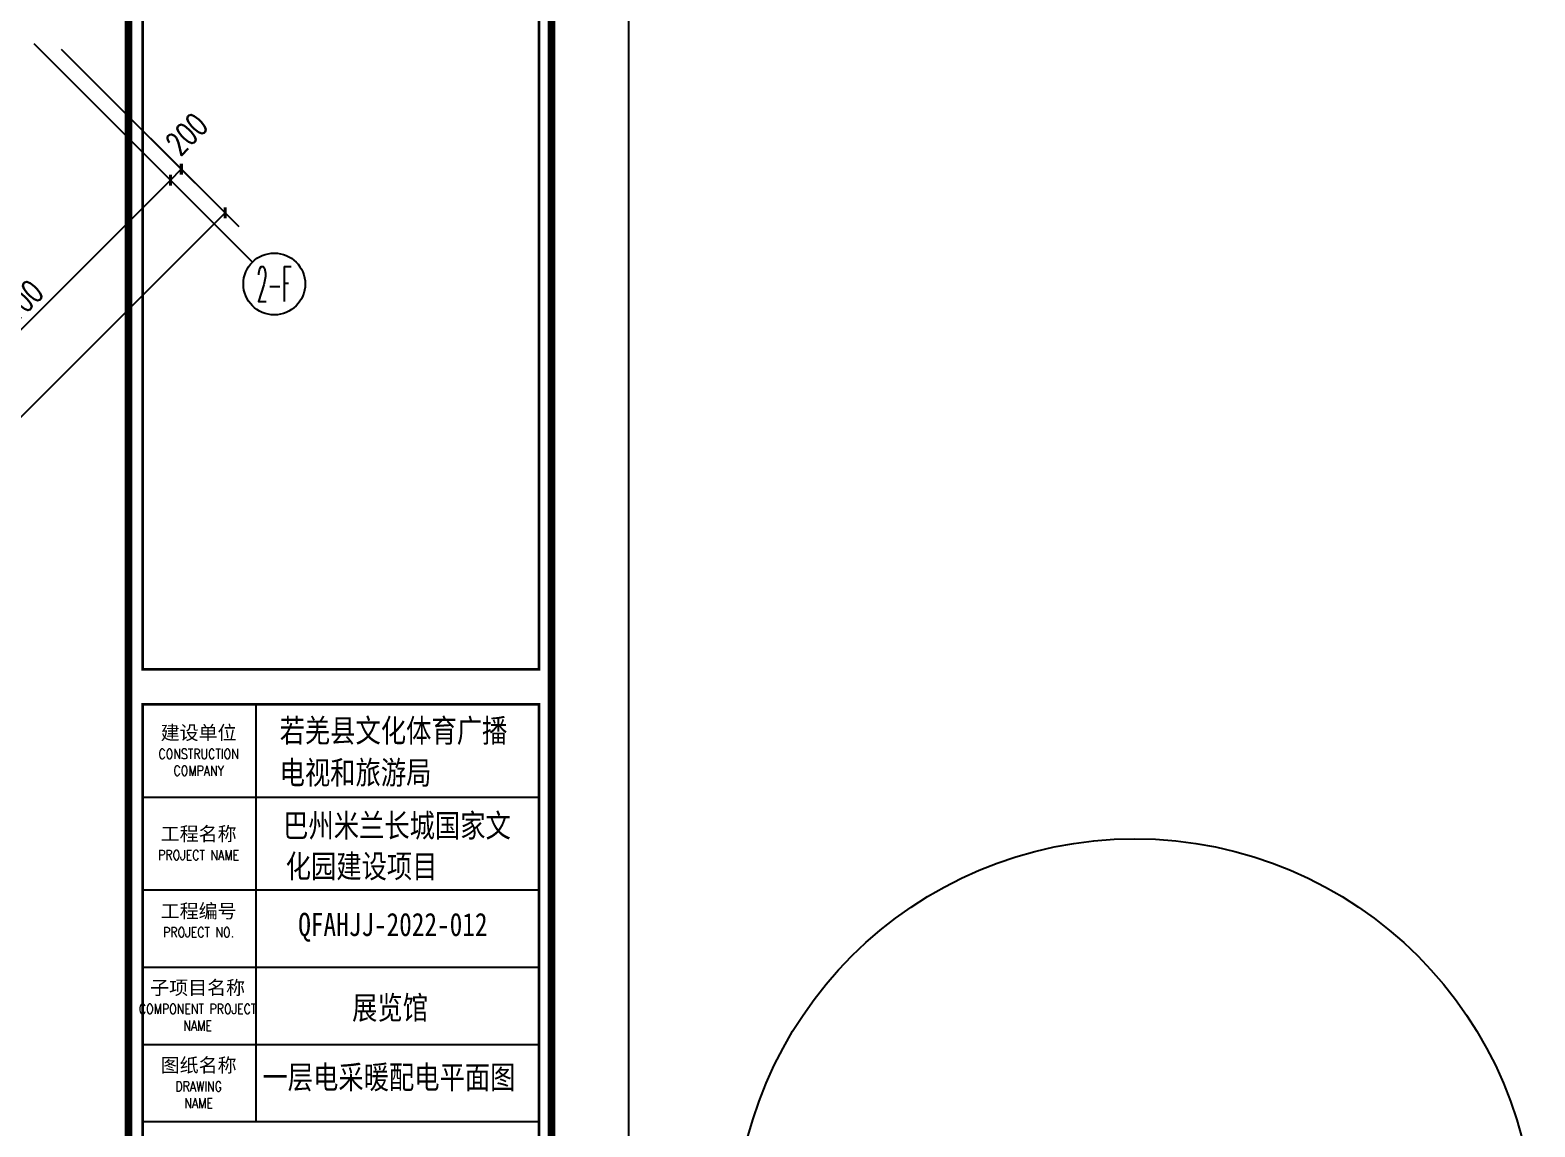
# Model space of a CAD drawing. Extents: x 815029915 to 815825525, y 579155098 to 579748855.
# Drawn here: x 815399794 to 815419261, y 579433252 to 579447448 of the extents above; entities that cross this region are included whole.
import ezdxf
from ezdxf.enums import TextEntityAlignment as Align

# ---------------------------------------------------------------- set-up
doc = ezdxf.new("R2010")
doc.units = 0
doc.header["$LTSCALE"] = 100
doc.header["$MEASUREMENT"] = 0
for name, color, linetype in [('AXIS', 3, 'Continuous'), ('AXIS_TEXT', 7, 'Continuous'), ('PUB_TITLE', 4, 'Continuous'), ('TK', 7, 'Continuous'), ('ZG-图框层', 4, 'Continuous'), ('zm', 1, 'Continuous')]:
    doc.layers.add(name, color=color, linetype=linetype)
doc.styles.add('-宋体', font='', dxfattribs={"width": 0.8})
doc.styles.add('_TCH_AXIS', font='COMPLEX', dxfattribs={"bigfont": 'GBCBIG'})
doc.styles.add('_TCH_DIM_T3', font='SIMPLEX', dxfattribs={"width": 0.705882, "bigfont": 'GBCBIG'})
doc.styles.add('COMPLEX', font='COMPLEX')
doc.styles.add('STYLE2', font='')
doc.styles.add('图签各称', font='')
doc.styles.add('基本字体', font='simplex.shx', dxfattribs={"height": 180, "bigfont": 'hztxt.shx'})
doc.styles.get('-宋体').set_extended_font_data('SimSun')
doc.styles.get('STYLE2').set_extended_font_data('SimHei')
doc.styles.get('图签各称').set_extended_font_data('SimSun')
doc.dimstyles.new('_TCH_ARCH-100', dxfattribs={"dimscale": 100, "dimtxt": 2.975, "dimasz": 1, "dimexe": 2.5, "dimexo": 3, "dimgap": 1, "dimtad": 1, "dimdec": 0, "dimzin": 0, "dimdsep": 46, "dimtxsty": '_TCH_DIM_T3', "dimblk": 'ARCHTICK', "dimcen": 0.09, "dimclrt": 7, "dimazin": 2, "dimtfac": 1, "dimtdec": 0, "dimtix": 1, "dimtmove": 2, "dimatfit": 3, "dimfxl": 0, "dimtolj": 1, "dimtzin": 0, "dimarcsym": 0})

# ---------------------------------------------------------------- blocks, each defined once
blk = doc.blocks.new('CCIAD-TK-A0-图签')
at = {"layer": 'TK'}
for p, q in [((1126.32, 185.4), (1177.39, 185.4)), ((1140.77, 185.4), (1140.77, 131.4)), ((1126.32, 173.4), (1177.39, 173.4)), ((1138.32, 173.4), (1177.39, 173.4)), ((1126.32, 161.4), (1177.39, 161.4)), ((1126.32, 151.4), (1177.39, 151.4)), ((1126.32, 151.4), (1177.39, 151.4)), ((1126.32, 141.4), (1177.39, 141.4)), ((1126.32, 141.4), (1177.39, 141.4)), ((1126.32, 131.4), (1177.39, 131.4))]:
    blk.add_line(p, q, dxfattribs=at)
at = {"layer": 'TK', "const_width": 1}
blk.add_lwpolyline([(1124.29, 10.46), (1124.29, 831)], dxfattribs=at)
at = {"layer": 'TK'}
blk.add_lwpolyline([(1124.29, 10.46), (1179, 10.46), (1179, 831)], dxfattribs=at)
at = {"layer": 'TK', "const_width": 0.347}
for points in [[(1126.12, 756.84), (1177.39, 756.84), (1177.39, 189.94), (1126.12, 189.94)], [(1126.12, 185.4), (1177.39, 185.4), (1177.39, 13.25), (1126.12, 13.25)]]:
    blk.add_lwpolyline(points, close=True, dxfattribs=at)
at = {"layer": 'TK', "char_height": 1.8, "attachment_point": 5, "style": '基本字体'}
for s, insert, width in [('{\\fSimHei|b0|i0|c134|p49;建设单位\\W0.8;\\P\\Fsimplex,hztxt|c134;\\H0.7224x;CONSTRUCTION \\PCOMPANY\\fKaiTi_GB2312|b0|i0|c134|p49;\\H1.3843x; }', (1133.36, 179.4), 11.6), ('{\\fSimHei|b0|i0|c134|p49;工程名称\\fKaiTi_GB2312|b0|i0|c134|p49;\\H1.167x;\\W0.8;\\P\\Fsimplex,hztxt|c134;\\H0.6189x;PROJECT NAME\\H1.3846x; }', (1133.36, 167.4), 11.6), ('{\\fSimHei|b0|i0|c134|p49;工程编号\\W0.8;\\P\\Fsimplex,hztxt|c134;\\H0.7222x;PROJECT NO.}', (1133.36, 157.4), 11.6), ('{\\fSimHei|b0|i0|c134|p49;子项目名称\\W0.8;\\P\\Fsimplex,hztxt|c134;\\H0.7222x;COMPONENT PROJECT NAME\\H1.385x; }', (1133.23, 146.4), 15.6094), ('{\\fSimHei|b0|i0|c134|p49;图纸名称\\W0.8;\\P\\Fsimplex,hztxt|c134;\\H0.7222x;DRAWING \\PNAME }', (1133.36, 136.37), 11.6)]:
    blk.add_mtext(s, dxfattribs=dict(at, insert=insert, width=width))
blk = doc.blocks.new('_AXISO')
blk.add_circle((0, 0), 0.5)
at = {"layer": 'AXIS_TEXT', "style": 'COMPLEX', "width": 1.041667}
blk.add_attdef('A', text='', height=0.56, dxfattribs=at).set_placement((-0.25, -0.28), (0.25, -0.28), align=Align.FIT)
blk = doc.blocks.new('_ArchTick')
at = {"color": 0, "linetype": 'ByBlock', "const_width": 0.4}
blk.add_lwpolyline([(-0.5, -0.5), (0.5, 0.5)], dxfattribs=at)
blk = doc.blocks.new('*D366')
at = {"layer": 'AXIS', "color": 0, "lineweight": -2, "transparency": 16777216}
for p, q in [((815400195, 579447202), (815402493, 579444904)), ((815387396, 579430161), (815402316, 579445081)), ((815385275, 579432282), (815387573, 579429984))]:
    blk.add_line(p, q, dxfattribs=at)
at = {"layer": 'Defpoints', "color": 0, "transparency": 16777216}
for p in [(815399983, 579447415), (815402316, 579445081), (815385063, 579432495)]:
    blk.add_point(p, dxfattribs=at)
at = {"layer": 'AXIS', "color": 0, "lineweight": -2, "transparency": 16777216, "xscale": 100, "yscale": 100, "zscale": 100}
for p, rotation in [((815402316, 579445081), 44.99999999977111), ((815387396, 579430161), 224.9999999997711)]:
    blk.add_blockref('_ArchTick', p, dxfattribs=dict(at, rotation=rotation))
at = {"layer": 'AXIS', "color": 7, "transparency": 16777216, "insert": (815394680, 579437797), "char_height": 297.5, "attachment_point": 5, "rotation": 45, "style": '_TCH_DIM_T3'}
blk.add_mtext('\\A1;21100', dxfattribs=at)
blk = doc.blocks.new('*D372')
at = {"layer": 'AXIS', "color": 0, "lineweight": -2, "transparency": 16777216}
for p, q in [((815400053, 579447061), (815401786, 579445329)), ((815398003, 579441899), (815401609, 579445505)), ((815396447, 579443455), (815398179, 579441722))]:
    blk.add_line(p, q, dxfattribs=at)
at = {"layer": 'Defpoints', "color": 0, "transparency": 16777216}
for p in [(815399841, 579447273), (815401609, 579445505), (815396235, 579443667)]:
    blk.add_point(p, dxfattribs=at)
at = {"layer": 'AXIS', "color": 0, "lineweight": -2, "transparency": 16777216, "xscale": 100, "yscale": 100, "zscale": 100}
for p, rotation in [((815401609, 579445505), 45), ((815398003, 579441899), 225)]:
    blk.add_blockref('_ArchTick', p, dxfattribs=dict(at, rotation=rotation))
at = {"layer": 'AXIS', "color": 7, "transparency": 16777216, "insert": (815399630, 579443878), "char_height": 297.5, "attachment_point": 5, "rotation": 45, "style": '_TCH_DIM_T3'}
blk.add_mtext('\\A1;5100', dxfattribs=at)
blk = doc.blocks.new('*D373')
at = {"layer": 'AXIS', "color": 0, "lineweight": -2, "transparency": 16777216}
for p, q in [((815400053, 579447061), (815401786, 579445329)), ((815400195, 579447202), (815401927, 579445470)), ((815401609, 579445505), (815401750, 579445647))]:
    blk.add_line(p, q, dxfattribs=at)
at = {"layer": 'Defpoints', "color": 0, "transparency": 16777216}
for p in [(815399983, 579447415), (815399841, 579447273), (815401750, 579445647)]:
    blk.add_point(p, dxfattribs=at)
at = {"layer": 'AXIS', "color": 0, "lineweight": -2, "transparency": 16777216, "xscale": 100, "yscale": 100, "zscale": 100}
for p, rotation in [((815401750, 579445647), 45), ((815401609, 579445505), 225)]:
    blk.add_blockref('_ArchTick', p, dxfattribs=dict(at, rotation=rotation))
at = {"layer": 'AXIS', "color": 7, "transparency": 16777216, "insert": (815401818, 579446103), "char_height": 297.5, "attachment_point": 5, "rotation": 45, "style": '_TCH_DIM_T3'}
blk.add_mtext('\\A1;200', dxfattribs=at)
blk = doc.blocks.new('ll')
at = {"layer": 'ZG-图框层'}
blk.add_lwpolyline([(815136770, 579524220), (815255670, 579524220), (815255670, 579608320), (815136770, 579608320)], close=True, dxfattribs=at)

msp = doc.modelspace()

# ---------------------------------------------------------------- linework, layer by layer
at = {"layer": 'AXIS'}
msp.add_line((815399841.2, 579447273.2), (815402669.6, 579444444.7), dxfattribs=at)
at = {"layer": 'ZG-图框层'}
msp.add_lwpolyline([(815288638.1, 579420226.5), (815407538.1, 579420226.5), (815407538.1, 579504326.5), (815288638.1, 579504326.5)], close=True, dxfattribs=at)
at = {"layer": 'ZG-图框层', "const_width": 100}
msp.add_lwpolyline([(815291138.1, 579421226.5), (815406538.1, 579421226.5), (815406538.1, 579503326.5), (815291138.1, 579503326.5)], close=True, dxfattribs=at)
at = {"layer": 'zm', "color": 1}
msp.add_circle((815414085.5, 579431805.7), 5176, dxfattribs=at)

# ---------------------------------------------------------------- block references
at = {"layer": 'AXIS'}
ref = msp.add_blockref('_AXISO', (815402952.4, 579444161.9), dxfattribs=dict(at, xscale=800, yscale=800, zscale=800))
ref.add_attrib('A', '2-F', dxfattribs={"color": 7, "height": 452.55, "style": '_TCH_AXIS', "width": 0.33871}).set_placement((815402726.2, 579443935.6), (815403178.7, 579443935.6), align=Align.FIT)
at = {"layer": 'TK', "xscale": 100, "yscale": 100, "zscale": 100}
msp.add_blockref('CCIAD-TK-A0-图签', (815288638.1, 579420180.9), dxfattribs=at)
at = {"layer": 'zm', "color": 1}
msp.add_blockref('ll', (151868, -103993.4), dxfattribs=at)

# ---------------------------------------------------------------- texts
at = {"layer": 'PUB_TITLE', "style": '-宋体', "width": 0.8}
for s, p in [('若羌县文化体育广播', (815403021.7, 579438231.1)), ('电视和旅游局', (815403021.7, 579437687.5)), ('巴州米兰长城国家文', (815403067.2, 579437002.5)), ('化园建设项目', (815403100.3, 579436475.7)), ('展览馆', (815403959.6, 579434645, 0))]:
    msp.add_text(s, height=300, dxfattribs=at).set_placement(p)
at = {"layer": 'zm', "ltscale": 10, "style": 'STYLE2', "width": 0.8}
msp.add_text('QFAHJJ-2022-012', height=300, dxfattribs=at).set_placement((815404487.1, 579435837.3), align=Align.MIDDLE)
at = {"layer": 'zm', "color": 1, "style": '图签各称', "width": 0.8}
msp.add_text('一层电采暖配电平面图', height=300, dxfattribs=at).set_placement((815402799.1, 579433746.5))

# ---------------------------------------------------------------- dimensions: what is measured, and where the dimension line sits
at = {"layer": 'AXIS'}
for p1, p2, distance, picture, middle in [((815385062.6, 579432494.6), (815399982.6, 579447414.6), -3300, '*D366', (815394680.2, 579437797)), ((815396234.9, 579443666.9), (815399841.2, 579447273.2), -2500, '*D372', (815399629.9, 579443878.2))]:
    dim = msp.add_aligned_dim(p1=p1, p2=p2, distance=distance, dimstyle='_TCH_ARCH-100', dxfattribs=at)
    dim.commit()
    dim.dimension.update_dxf_attribs({"geometry": picture, "text_midpoint": middle})
dim = msp.add_linear_dim(base=(815401750.4, 579445646.8), p1=(815399841.2, 579447273.2), p2=(815399982.6, 579447414.6), angle=45, dimstyle='_TCH_ARCH-100', dxfattribs=at)
dim.commit()
dim.dimension.update_dxf_attribs({"geometry": '*D373', "text_midpoint": (815401817.5, 579446102.9), "dimtype": 161})

doc.saveas('drawing.dxf')
